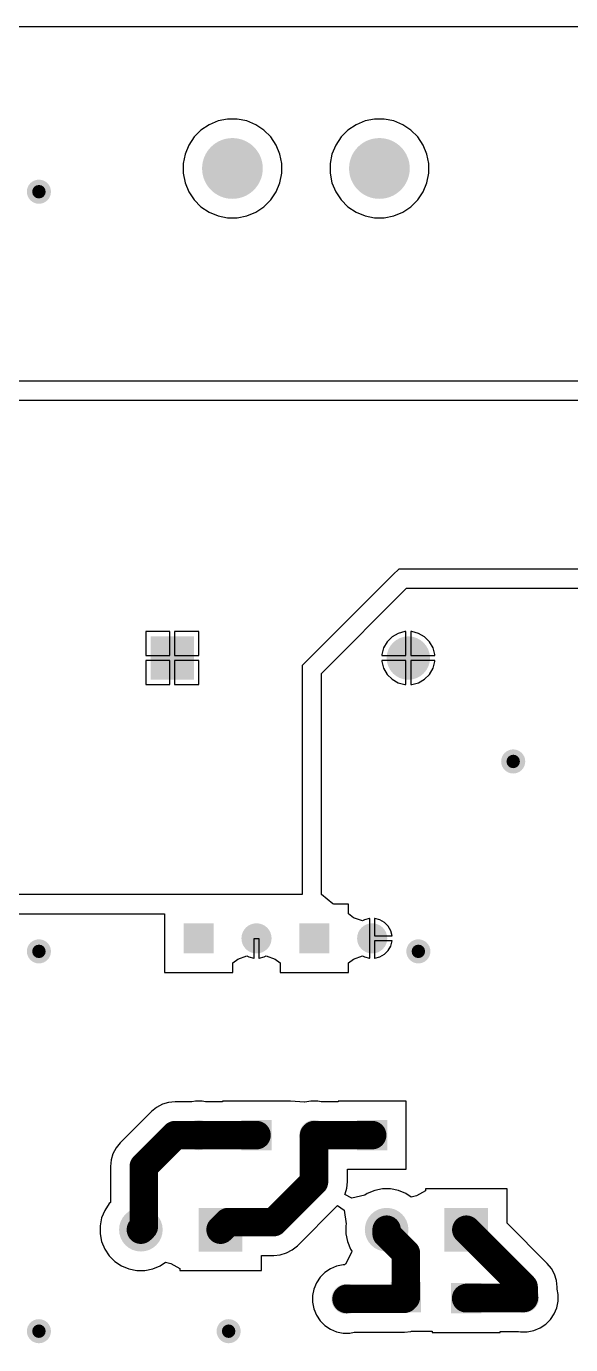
# Model space of a CAD drawing. Header units: inches. Extents: x 4.53 to 13.89, y 0.79 to 10.58.
# Drawn here: x 8.635 to 9.765, y 7.846 to 10.579 of the extents above; entities that cross this region are included whole.
import ezdxf

# ---------------------------------------------------------------- set-up
doc = ezdxf.new("R2010")
doc.units = ezdxf.units.IN
doc.header["$MEASUREMENT"] = 0
for name, color, linetype in [('Pad Holes', 156, 'Continuous'), ('Top Layer', 1, 'Continuous'), ('Via Holes', 16, 'Continuous')]:
    doc.layers.add(name, color=color, linetype=linetype)

# ---------------------------------------------------------------- blocks, each defined once
blk = doc.blocks.new('HEATSINK_HS_6835_20')
at = {"layer": 'Pad Holes'}
h = blk.add_hatch(color=7, dxfattribs=at)
edge = h.paths.add_edge_path()
edge.add_arc((0.1440864, 0.4271728), 0.0629921, 0, 360)
h = blk.add_hatch(color=7, dxfattribs=at)
edge = h.paths.add_edge_path()
edge.add_arc((2.5281152, 0.4273328), 0.0629921, 0, 360)
blk = doc.blocks.new('HEATSINK_HS_6835_21')
at = {"layer": 'Pad Holes'}
h = blk.add_hatch(color=7, dxfattribs=at)
edge = h.paths.add_edge_path()
edge.add_arc((0.1440864, 0.4271728), 0.0629921, 0, 360)
h = blk.add_hatch(color=7, dxfattribs=at)
edge = h.paths.add_edge_path()
edge.add_arc((2.5281152, 0.4273328), 0.0629921, 0, 360)
blk = doc.blocks.new('2_CONN_NC_22')
at = {"layer": 'Pad Holes'}
h = blk.add_hatch(color=7, dxfattribs=at)
edge = h.paths.add_edge_path()
edge.add_arc((-0.1653543, 0), 0.035433, 0, 360)
h = blk.add_hatch(color=7, dxfattribs=at)
edge = h.paths.add_edge_path()
edge.add_arc((0, 0), 0.035433, 0, 360)
at = {"layer": 'Top Layer'}
h = blk.add_hatch(color=1, dxfattribs=at)
edge = h.paths.add_edge_path()
edge.add_arc((-0.1653543, 0), 0.0452756, 0, 360)
blk.add_hatch(color=1, dxfattribs=at).paths.add_polyline_path([(-0.0452756, 0.0452756), (0.0452756, 0.0452756), (0.0452756, -0.0452756), (-0.0452756, -0.0452756)])
blk = doc.blocks.new('2_CONN_NC_23')
at = {"layer": 'Pad Holes'}
h = blk.add_hatch(color=7, dxfattribs=at)
edge = h.paths.add_edge_path()
edge.add_arc((-0.1653543, 0), 0.035433, 0, 360)
h = blk.add_hatch(color=7, dxfattribs=at)
edge = h.paths.add_edge_path()
edge.add_arc((0, 0), 0.035433, 0, 360)
at = {"layer": 'Top Layer'}
h = blk.add_hatch(color=1, dxfattribs=at)
edge = h.paths.add_edge_path()
edge.add_arc((-0.1653543, 0), 0.0452756, 0, 360)
blk.add_hatch(color=1, dxfattribs=at).paths.add_polyline_path([(-0.0452756, 0.0452756), (0.0452756, 0.0452756), (0.0452756, -0.0452756), (-0.0452756, -0.0452756)])
blk = doc.blocks.new('DIOAD1036W78L470D235_46')
at = {"layer": 'Pad Holes'}
h = blk.add_hatch(color=7, dxfattribs=at)
edge = h.paths.add_edge_path()
edge.add_arc((-0.203937, 0), 0.0208661, 0, 360)
h = blk.add_hatch(color=7, dxfattribs=at)
edge = h.paths.add_edge_path()
edge.add_arc((0.203937, 0), 0.0208661, 0, 360)
at = {"layer": 'Top Layer'}
blk.add_hatch(color=1, dxfattribs=at).paths.add_polyline_path([(-0.2352362, 0.0312992), (-0.1726378, 0.0312992), (-0.1726378, -0.0312992), (-0.2352362, -0.0312992)])
h = blk.add_hatch(color=1, dxfattribs=at)
edge = h.paths.add_edge_path()
edge.add_arc((0.203937, 0), 0.0312992, 0, 360)
blk = doc.blocks.new('DIOAD1036W78L470D235_47')
at = {"layer": 'Pad Holes'}
h = blk.add_hatch(color=7, dxfattribs=at)
edge = h.paths.add_edge_path()
edge.add_arc((-0.203937, 0), 0.0208661, 0, 360)
h = blk.add_hatch(color=7, dxfattribs=at)
edge = h.paths.add_edge_path()
edge.add_arc((0.203937, 0), 0.0208661, 0, 360)
at = {"layer": 'Top Layer'}
blk.add_hatch(color=1, dxfattribs=at).paths.add_polyline_path([(-0.2352362, 0.0312992), (-0.1726378, 0.0312992), (-0.1726378, -0.0312992), (-0.2352362, -0.0312992)])
h = blk.add_hatch(color=1, dxfattribs=at)
edge = h.paths.add_edge_path()
edge.add_arc((0.203937, 0), 0.0312992, 0, 360)
blk = doc.blocks.new('DIOAD1036W78L470D235_48')
at = {"layer": 'Pad Holes'}
h = blk.add_hatch(color=7, dxfattribs=at)
edge = h.paths.add_edge_path()
edge.add_arc((-0.203937, 0), 0.0208661, 0, 360)
h = blk.add_hatch(color=7, dxfattribs=at)
edge = h.paths.add_edge_path()
edge.add_arc((0.203937, 0), 0.0208661, 0, 360)
at = {"layer": 'Top Layer'}
blk.add_hatch(color=1, dxfattribs=at).paths.add_polyline_path([(-0.2352362, 0.0312992), (-0.1726378, 0.0312992), (-0.1726378, -0.0312992), (-0.2352362, -0.0312992)])
h = blk.add_hatch(color=1, dxfattribs=at)
edge = h.paths.add_edge_path()
edge.add_arc((0.203937, 0), 0.0312992, 0, 360)
blk = doc.blocks.new('DIOAD1036W78L470D235_49')
at = {"layer": 'Pad Holes'}
h = blk.add_hatch(color=7, dxfattribs=at)
edge = h.paths.add_edge_path()
edge.add_arc((-0.203937, 0), 0.0208661, 0, 360)
h = blk.add_hatch(color=7, dxfattribs=at)
edge = h.paths.add_edge_path()
edge.add_arc((0.203937, 0), 0.0208661, 0, 360)
at = {"layer": 'Top Layer'}
blk.add_hatch(color=1, dxfattribs=at).paths.add_polyline_path([(-0.2352362, 0.0312992), (-0.1726378, 0.0312992), (-0.1726378, -0.0312992), (-0.2352362, -0.0312992)])
h = blk.add_hatch(color=1, dxfattribs=at)
edge = h.paths.add_edge_path()
edge.add_arc((0.203937, 0), 0.0312992, 0, 360)
blk = doc.blocks.new('DIOAD1036W78L470D235_123')
at = {"layer": 'Pad Holes'}
h = blk.add_hatch(color=7, dxfattribs=at)
edge = h.paths.add_edge_path()
edge.add_arc((-0.203937, 0), 0.0208661, 0, 360)
h = blk.add_hatch(color=7, dxfattribs=at)
edge = h.paths.add_edge_path()
edge.add_arc((0.203937, 0), 0.0208661, 0, 360)
at = {"layer": 'Top Layer'}
blk.add_hatch(color=1, dxfattribs=at).paths.add_polyline_path([(-0.2352362, 0.0312992), (-0.1726378, 0.0312992), (-0.1726378, -0.0312992), (-0.2352362, -0.0312992)])
h = blk.add_hatch(color=1, dxfattribs=at)
edge = h.paths.add_edge_path()
edge.add_arc((0.203937, 0), 0.0312992, 0, 360)
blk = doc.blocks.new('DIOAD1036W78L470D235_124')
at = {"layer": 'Pad Holes'}
h = blk.add_hatch(color=7, dxfattribs=at)
edge = h.paths.add_edge_path()
edge.add_arc((-0.203937, 0), 0.0208661, 0, 360)
h = blk.add_hatch(color=7, dxfattribs=at)
edge = h.paths.add_edge_path()
edge.add_arc((0.203937, 0), 0.0208661, 0, 360)
at = {"layer": 'Top Layer'}
blk.add_hatch(color=1, dxfattribs=at).paths.add_polyline_path([(-0.2352362, 0.0312992), (-0.1726378, 0.0312992), (-0.1726378, -0.0312992), (-0.2352362, -0.0312992)])
h = blk.add_hatch(color=1, dxfattribs=at)
edge = h.paths.add_edge_path()
edge.add_arc((0.203937, 0), 0.0312992, 0, 360)
blk = doc.blocks.new('DIOAD1036W78L470D235_125')
at = {"layer": 'Pad Holes'}
h = blk.add_hatch(color=7, dxfattribs=at)
edge = h.paths.add_edge_path()
edge.add_arc((-0.203937, 0), 0.0208661, 0, 360)
h = blk.add_hatch(color=7, dxfattribs=at)
edge = h.paths.add_edge_path()
edge.add_arc((0.203937, 0), 0.0208661, 0, 360)
at = {"layer": 'Top Layer'}
blk.add_hatch(color=1, dxfattribs=at).paths.add_polyline_path([(-0.2352362, 0.0312992), (-0.1726378, 0.0312992), (-0.1726378, -0.0312992), (-0.2352362, -0.0312992)])
h = blk.add_hatch(color=1, dxfattribs=at)
edge = h.paths.add_edge_path()
edge.add_arc((0.203937, 0), 0.0312992, 0, 360)
blk = doc.blocks.new('DIOAD1036W78L470D235_126')
at = {"layer": 'Pad Holes'}
h = blk.add_hatch(color=7, dxfattribs=at)
edge = h.paths.add_edge_path()
edge.add_arc((-0.203937, 0), 0.0208661, 0, 360)
h = blk.add_hatch(color=7, dxfattribs=at)
edge = h.paths.add_edge_path()
edge.add_arc((0.203937, 0), 0.0208661, 0, 360)
at = {"layer": 'Top Layer'}
blk.add_hatch(color=1, dxfattribs=at).paths.add_polyline_path([(-0.2352362, 0.0312992), (-0.1726378, 0.0312992), (-0.1726378, -0.0312992), (-0.2352362, -0.0312992)])
h = blk.add_hatch(color=1, dxfattribs=at)
edge = h.paths.add_edge_path()
edge.add_arc((0.203937, 0), 0.0312992, 0, 360)
blk = doc.blocks.new('CAPPRD500W50D630H1120_STAND_25X50_127')
at = {"layer": 'Pad Holes'}
h = blk.add_hatch(color=7, dxfattribs=at)
edge = h.paths.add_edge_path()
edge.add_arc((-0.245, 0), 0.03, 0, 360)
h = blk.add_hatch(color=7, dxfattribs=at)
edge = h.paths.add_edge_path()
edge.add_arc((0.245, 0), 0.03, 0, 360)
at = {"layer": 'Top Layer'}
blk.add_hatch(color=1, dxfattribs=at).paths.add_polyline_path([(-0.29, 0.045), (-0.2, 0.045), (-0.2, -0.045), (-0.29, -0.045)])
h = blk.add_hatch(color=1, dxfattribs=at)
edge = h.paths.add_edge_path()
edge.add_arc((0.245, 0), 0.045, 0, 360)

msp = doc.modelspace()

# ---------------------------------------------------------------- hatches: boundary and pattern name
at = {"layer": 'Top Layer'}
h = msp.add_hatch(color=1, dxfattribs=at)
edge = h.paths.add_edge_path()
edge.add_arc((8.6614176, 10.2362208), 0.025, 0, 360)
h = msp.add_hatch(color=1, dxfattribs=at)
edge = h.paths.add_edge_path()
edge.add_arc((9.6456696, 9.0551184), 0.025, 0, 360)
h = msp.add_hatch(color=1, dxfattribs=at)
edge = h.paths.add_edge_path()
edge.add_arc((8.6614176, 8.6614176), 0.025, 0, 360)
h = msp.add_hatch(color=1, dxfattribs=at)
edge = h.paths.add_edge_path()
edge.add_arc((9.4488192, 8.6614176), 0.025, 0, 360)
h = msp.add_hatch(color=1, dxfattribs=at)
edge = h.paths.add_edge_path()
edge.add_arc((8.6614176, 7.874016), 0.025, 0, 360)
h = msp.add_hatch(color=1, dxfattribs=at)
edge = h.paths.add_edge_path()
edge.add_arc((9.0551184, 7.874016), 0.025, 0, 360)
at = {"layer": 'Via Holes'}
h = msp.add_hatch(color=7, dxfattribs=at)
edge = h.paths.add_edge_path()
edge.add_arc((8.6614176, 10.2362208), 0.014, 0, 360)
h = msp.add_hatch(color=7, dxfattribs=at)
edge = h.paths.add_edge_path()
edge.add_arc((9.6456696, 9.0551184), 0.014, 0, 360)
h = msp.add_hatch(color=7, dxfattribs=at)
edge = h.paths.add_edge_path()
edge.add_arc((8.6614176, 8.6614176), 0.014, 0, 360)
h = msp.add_hatch(color=7, dxfattribs=at)
edge = h.paths.add_edge_path()
edge.add_arc((9.4488192, 8.6614176), 0.014, 0, 360)
h = msp.add_hatch(color=7, dxfattribs=at)
edge = h.paths.add_edge_path()
edge.add_arc((8.6614176, 7.874016), 0.014, 0, 360)
h = msp.add_hatch(color=7, dxfattribs=at)
edge = h.paths.add_edge_path()
edge.add_arc((9.0551184, 7.874016), 0.014, 0, 360)

# ---------------------------------------------------------------- linework, layer by layer
at = {"layer": 'Top Layer'}
for p, q in [((6.2786913, 10.579), (12.1464638, 10.5789999)), ((9.0529182, 10.3867953), (9.033142, 10.3828616)), ((9.0730818, 10.3867953), (9.0529182, 10.3867953)), ((9.092858, 10.3828616), (9.0730818, 10.3867953)), ((9.3579182, 10.3867953), (9.338142, 10.3828616)), ((9.3780818, 10.3867953), (9.3579182, 10.3867953)), ((9.397858, 10.3828616), (9.3780818, 10.3867953)), ((8.9977479, 10.363943), (8.9834901, 10.3496852)), ((9.0145133, 10.3751453), (8.9977479, 10.363943)), ((9.033142, 10.3828616), (9.0145133, 10.3751453)), ((9.1114867, 10.3751453), (9.092858, 10.3828616)), ((9.1282521, 10.363943), (9.1114867, 10.3751453)), ((9.1425099, 10.3496852), (9.1282521, 10.363943)), ((9.3027479, 10.363943), (9.2884901, 10.3496852)), ((9.3195133, 10.3751453), (9.3027479, 10.363943)), ((9.338142, 10.3828616), (9.3195133, 10.3751453)), ((9.4164867, 10.3751453), (9.397858, 10.3828616)), ((9.4332521, 10.363943), (9.4164867, 10.3751453)), ((9.4475099, 10.3496852), (9.4332521, 10.363943)), ((8.9722878, 10.3329198), (8.9645715, 10.3142911)), ((8.9834901, 10.3496852), (8.9722878, 10.3329198)), ((9.1537122, 10.3329198), (9.1425099, 10.3496852)), ((9.1614285, 10.3142911), (9.1537122, 10.3329198)), ((9.2772878, 10.3329198), (9.2695715, 10.3142911)), ((9.2884901, 10.3496852), (9.2772878, 10.3329198)), ((9.4587122, 10.3329198), (9.4475099, 10.3496852)), ((9.4664285, 10.3142911), (9.4587122, 10.3329198)), ((8.9645715, 10.3142911), (8.9606378, 10.2945149)), ((9.1653622, 10.2945149), (9.1614285, 10.3142911)), ((9.2695715, 10.3142911), (9.2656378, 10.2945149)), ((9.4703622, 10.2945149), (9.4664285, 10.3142911)), ((8.9606378, 10.2945149), (8.9606378, 10.2743513)), ((9.1653622, 10.2743513), (9.1653622, 10.2945149)), ((9.2656378, 10.2945149), (9.2656378, 10.2743513)), ((9.4703622, 10.2743513), (9.4703622, 10.2945149)), ((8.9606378, 10.2743513), (8.9645715, 10.2545751)), ((8.9645715, 10.2545751), (8.9722878, 10.2359464)), ((9.1537122, 10.2359464), (9.1614285, 10.2545751)), ((9.1614285, 10.2545751), (9.1653622, 10.2743513)), ((9.2656378, 10.2743513), (9.2695715, 10.2545751)), ((9.2695715, 10.2545751), (9.2772878, 10.2359464)), ((9.4587122, 10.2359464), (9.4664285, 10.2545751)), ((9.4664285, 10.2545751), (9.4703622, 10.2743513)), ((8.9722878, 10.2359464), (8.9834901, 10.219181)), ((9.1425099, 10.219181), (9.1537122, 10.2359464)), ((9.2772878, 10.2359464), (9.2884901, 10.219181)), ((9.4475099, 10.219181), (9.4587122, 10.2359464)), ((8.9834901, 10.219181), (8.9977479, 10.2049232)), ((8.9977479, 10.2049232), (9.0145133, 10.1937209)), ((9.0145133, 10.1937209), (9.033142, 10.1860046)), ((9.092858, 10.1860046), (9.1114867, 10.1937209)), ((9.1114867, 10.1937209), (9.1282521, 10.2049232)), ((9.1282521, 10.2049232), (9.1425099, 10.219181)), ((9.2884901, 10.219181), (9.3027479, 10.2049232)), ((9.3027479, 10.2049232), (9.3195133, 10.1937209)), ((9.3195133, 10.1937209), (9.338142, 10.1860046)), ((9.397858, 10.1860046), (9.4164867, 10.1937209)), ((9.4164867, 10.1937209), (9.4332521, 10.2049232)), ((9.4332521, 10.2049232), (9.4475099, 10.219181)), ((9.033142, 10.1860046), (9.0529182, 10.1820709)), ((9.0529182, 10.1820709), (9.0730818, 10.1820709)), ((9.0730818, 10.1820709), (9.092858, 10.1860046)), ((9.338142, 10.1860046), (9.3579182, 10.1820709)), ((9.3579182, 10.1820709), (9.3780818, 10.1820709)), ((9.3780818, 10.1820709), (9.397858, 10.1860046)), ((9.915397, 9.8437098), (8.5861976, 9.8437098)), ((8.508, 9.804), (9.915397, 9.804)), ((9.3963693, 9.4423693), (9.2196307, 9.2656307)), ((9.408, 9.454), (9.3963693, 9.4423693)), ((9.915397, 9.454), (9.408, 9.454)), ((9.2477098, 9.2375516), (9.4244484, 9.4142902)), ((9.4244484, 9.4142902), (9.915397, 9.4142902)), ((8.933, 9.3244331), (8.883, 9.3244331)), ((8.883, 9.3244331), (8.883, 9.2744331)), ((8.933, 9.2744331), (8.933, 9.3244331)), ((8.993, 9.3244331), (8.943, 9.3244331)), ((8.943, 9.3244331), (8.943, 9.2744331)), ((8.993, 9.2744331), (8.993, 9.3244331)), ((9.4067708, 9.3206849), (9.3942292, 9.3134441)), ((9.4207591, 9.3244331), (9.4067708, 9.3206849)), ((9.423, 9.3244331), (9.4207591, 9.3244331)), ((9.423, 9.2744331), (9.423, 9.3244331)), ((9.4352409, 9.3244331), (9.433, 9.3244331)), ((9.433, 9.3244331), (9.433, 9.2744331)), ((9.4492292, 9.3206849), (9.4352409, 9.3244331)), ((9.4617708, 9.3134441), (9.4492292, 9.3206849)), ((9.383989, 9.3032039), (9.3767482, 9.2906623)), ((9.3942292, 9.3134441), (9.383989, 9.3032039)), ((9.472011, 9.3032039), (9.4617708, 9.3134441)), ((9.4792518, 9.2906623), (9.472011, 9.3032039)), ((8.883, 9.2744331), (8.933, 9.2744331)), ((8.933, 9.2644331), (8.883, 9.2644331)), ((8.883, 9.2644331), (8.883, 9.2144331)), ((8.933, 9.2144331), (8.933, 9.2644331)), ((8.943, 9.2744331), (8.993, 9.2744331)), ((8.993, 9.2644331), (8.943, 9.2644331)), ((8.943, 9.2644331), (8.943, 9.2144331)), ((8.993, 9.2144331), (8.993, 9.2644331)), ((9.2196307, 9.2656307), (9.208, 9.254)), ((9.3767482, 9.2906623), (9.373, 9.276674)), ((9.373, 9.276674), (9.373, 9.2744331)), ((9.373, 9.2744331), (9.423, 9.2744331)), ((9.423, 9.2644331), (9.373, 9.2644331)), ((9.373, 9.2644331), (9.373, 9.2621922)), ((9.423, 9.2144331), (9.423, 9.2644331)), ((9.433, 9.2744331), (9.483, 9.2744331)), ((9.483, 9.2644331), (9.433, 9.2644331)), ((9.433, 9.2644331), (9.433, 9.2144331)), ((9.483, 9.276674), (9.4792518, 9.2906623)), ((9.483, 9.2744331), (9.483, 9.276674)), ((9.483, 9.2621922), (9.483, 9.2644331)), ((9.208, 9.254), (9.208, 9.2375516)), ((9.208, 9.2375516), (9.208, 8.7790001)), ((9.2477098, 8.7790001), (9.2477098, 9.2375516)), ((9.373, 9.2621922), (9.3767482, 9.2482039)), ((9.3767482, 9.2482039), (9.383989, 9.2356623)), ((9.472011, 9.2356623), (9.4792518, 9.2482039)), ((9.4792518, 9.2482039), (9.483, 9.2621922)), ((8.883, 9.2144331), (8.933, 9.2144331)), ((8.943, 9.2144331), (8.993, 9.2144331)), ((9.383989, 9.2356623), (9.3942292, 9.2254221)), ((9.3942292, 9.2254221), (9.4067708, 9.2181813)), ((9.4067708, 9.2181813), (9.4207591, 9.2144331)), ((9.4207591, 9.2144331), (9.423, 9.2144331)), ((9.433, 9.2144331), (9.4352409, 9.2144331)), ((9.4352409, 9.2144331), (9.4492292, 9.2181813)), ((9.4492292, 9.2181813), (9.4617708, 9.2254221)), ((9.4617708, 9.2254221), (9.472011, 9.2356623)), ((9.208, 8.779), (8.5106031, 8.779)), ((9.208, 8.7790001), (9.208, 8.779)), ((9.2712044, 8.7599028), (9.2477098, 8.7790001)), ((9.2736367, 8.7590394), (9.2712044, 8.7599028)), ((9.303644, 8.7590394), (9.2736367, 8.7590394)), ((9.303644, 8.7392037), (9.303644, 8.7590394)), ((8.5106031, 8.7392902), (8.9223054, 8.7392902)), ((8.9223054, 8.7392902), (8.9223054, 8.6177008)), ((9.3144257, 8.7312044), (9.303644, 8.7392037)), ((9.3331716, 8.7246251), (9.3144257, 8.7312044)), ((9.3370338, 8.7268549), (9.3331716, 8.7246251)), ((9.3475376, 8.7296693), (9.3370338, 8.7268549)), ((9.3479747, 8.7296693), (9.3475376, 8.7296693)), ((9.3479747, 8.6883707), (9.3479747, 8.7296693)), ((9.3584118, 8.7296693), (9.3579747, 8.7296693)), ((9.3579747, 8.7296693), (9.3579747, 8.6933707)), ((9.3689156, 8.7268549), (9.3584118, 8.7296693)), ((9.378333, 8.7214177), (9.3689156, 8.7268549)), ((9.3860223, 8.7137284), (9.378333, 8.7214177)), ((9.3579747, 8.6933707), (9.3942739, 8.6933707)), ((9.3914595, 8.704311), (9.3860223, 8.7137284)), ((9.3942739, 8.6938072), (9.3914595, 8.704311)), ((9.3942739, 8.6933707), (9.3942739, 8.6938072)), ((9.1079747, 8.6470709), (9.1079747, 8.6883707)), ((9.1079747, 8.6883707), (9.1179747, 8.6883707)), ((9.1179747, 8.6883707), (9.1179747, 8.6470709)), ((9.3479747, 8.6470709), (9.3479747, 8.6883707)), ((9.3942739, 8.6833707), (9.3579747, 8.6833707)), ((9.3579747, 8.6833707), (9.3579747, 8.6470709)), ((9.3860223, 8.6630118), (9.3914595, 8.6724292)), ((9.3914595, 8.6724292), (9.3942739, 8.682933)), ((9.3942739, 8.682933), (9.3942739, 8.6833707)), ((9.063644, 8.6375365), (9.0744257, 8.6455358)), ((9.063644, 8.6177008), (9.063644, 8.6375365)), ((9.0744257, 8.6455358), (9.0931716, 8.6521151)), ((9.0931716, 8.6521151), (9.0970338, 8.6498853)), ((9.0970338, 8.6498853), (9.1075376, 8.6470709)), ((9.1075376, 8.6470709), (9.1079747, 8.6470709)), ((9.1179747, 8.6470709), (9.1184118, 8.6470709)), ((9.1184118, 8.6470709), (9.1289156, 8.6498853)), ((9.1289156, 8.6498853), (9.1327778, 8.6521151)), ((9.1327778, 8.6521151), (9.1515237, 8.6455358)), ((9.1515237, 8.6455358), (9.1623054, 8.6375365)), ((9.1623054, 8.6375365), (9.1623054, 8.6177008)), ((9.303644, 8.6375365), (9.3144257, 8.6455358)), ((9.303644, 8.6177008), (9.303644, 8.6375365)), ((9.3144257, 8.6455358), (9.3331716, 8.6521151)), ((9.3331716, 8.6521151), (9.3370338, 8.6498853)), ((9.3370338, 8.6498853), (9.3475376, 8.6470709)), ((9.3475376, 8.6470709), (9.3479747, 8.6470709)), ((9.3579747, 8.6470709), (9.3584118, 8.6470709)), ((9.3584118, 8.6470709), (9.3689156, 8.6498853)), ((9.3689156, 8.6498853), (9.378333, 8.6553225)), ((9.378333, 8.6553225), (9.3860223, 8.6630118)), ((8.9223054, 8.6177008), (9.063644, 8.6177008)), ((9.1623054, 8.6177008), (9.303644, 8.6177008)), ((8.9056003, 8.3380596), (8.8951093, 8.3294498)), ((8.9175694, 8.3444572), (8.9056003, 8.3380596)), ((8.9305567, 8.3483968), (8.9175694, 8.3444572)), ((8.944063, 8.3497271), (8.9305567, 8.3483968)), ((8.9787836, 8.3497271), (8.944063, 8.3497271)), ((8.9860144, 8.3511654), (8.9787836, 8.3497271)), ((8.999935, 8.3511654), (8.9860144, 8.3511654)), ((9.0071658, 8.3497271), (8.999935, 8.3511654)), ((9.0423054, 8.3497271), (9.0071658, 8.3497271)), ((9.1836439, 8.3511654), (9.0423054, 8.3511654)), ((9.0423054, 8.3511654), (9.0423054, 8.3497271)), ((9.2122344, 8.3484616), (9.1836439, 8.3511655)), ((9.1836439, 8.3511655), (9.1836439, 8.3511654)), ((9.2131716, 8.3486108), (9.2122344, 8.3484616)), ((9.2260144, 8.3511654), (9.2131716, 8.3486108)), ((9.239935, 8.3511654), (9.2260144, 8.3511654)), ((9.2471658, 8.3497271), (9.239935, 8.3511654)), ((9.2823054, 8.3497271), (9.2471658, 8.3497271)), ((9.423644, 8.3511654), (9.2823054, 8.3511654)), ((9.2823054, 8.3511654), (9.2823054, 8.3497271)), ((9.423644, 8.2098268), (9.423644, 8.3511654)), ((8.8951093, 8.3294498), (8.8300727, 8.2644132)), ((8.8214629, 8.2539222), (8.8150653, 8.2419531)), ((8.8300727, 8.2644132), (8.8214629, 8.2539222)), ((8.8111256, 8.2289658), (8.8097954, 8.2154595)), ((8.8150653, 8.2419531), (8.8111256, 8.2289658)), ((8.8097954, 8.2154595), (8.8097954, 8.1409356)), ((9.3015278, 8.1837299), (9.3015278, 8.2098268)), ((9.3015278, 8.2098268), (9.423644, 8.2098268)), ((9.3001975, 8.1702236), (9.3015278, 8.1837299)), ((9.2962581, 8.1572364), (9.2967781, 8.1589512)), ((9.3106424, 8.1496265), (9.2962581, 8.1572364)), ((9.2967781, 8.1589512), (9.3001975, 8.1702236)), ((9.3106431, 8.1496261), (9.3106424, 8.1496265)), ((9.3106424, 8.1496265), (9.3106424, 8.1496265)), ((9.337578, 8.1558856), (9.3106431, 8.1496261)), ((9.3429052, 8.1594452), (9.337578, 8.1558856)), ((9.3583097, 8.1658259), (9.3429052, 8.1594452)), ((9.3746631, 8.1690788), (9.3583097, 8.1658259)), ((9.3913369, 8.1690788), (9.3746631, 8.1690788)), ((9.4076903, 8.1658259), (9.3913369, 8.1690788)), ((9.4230948, 8.1594452), (9.4076903, 8.1658259)), ((9.434181, 8.1520376), (9.4230948, 8.1594452)), ((9.4449582, 8.15467), (9.434181, 8.1520376)), ((9.4637086, 8.16519), (9.4449582, 8.15467)), ((9.633, 8.1690788), (9.4637086, 8.1690788)), ((9.4637086, 8.1690788), (9.4637086, 8.16519)), ((9.633, 8.0976948), (9.633, 8.1690788)), ((8.7979879, 8.1245279), (8.7916072, 8.1091234)), ((8.8072514, 8.1383916), (8.7979879, 8.1245279)), ((8.8097954, 8.1409356), (8.8072514, 8.1383916)), ((9.1977017, 8.0512274), (9.280258, 8.1337837)), ((9.280258, 8.1337837), (9.2812505, 8.1347759)), ((9.2812505, 8.1347759), (9.2947724, 8.1246169)), ((9.2947724, 8.1246169), (9.2991787, 8.0969145)), ((8.7916072, 8.1091234), (8.7883543, 8.09277)), ((8.7883543, 8.09277), (8.7883543, 8.0760962)), ((9.2991787, 8.0969145), (9.2983543, 8.09277)), ((9.2983543, 8.09277), (9.2983543, 8.0760962)), ((9.7162758, 8.014419), (9.633, 8.0976948)), ((8.7883543, 8.0760962), (8.7916072, 8.0597428)), ((9.2983543, 8.0760962), (9.3016072, 8.0597428)), ((8.7916072, 8.0597428), (8.7979879, 8.0443383)), ((8.7979879, 8.0443383), (8.8072514, 8.0304746)), ((9.1622543, 8.0322803), (9.1752416, 8.03622)), ((9.1752416, 8.03622), (9.1872107, 8.0426176)), ((9.1872107, 8.0426176), (9.1977017, 8.0512274)), ((9.3103866, 8.0371226), (9.2973643, 8.0130842)), ((9.3016072, 8.0597428), (9.3079879, 8.0443383)), ((9.3079879, 8.0443383), (9.3108035, 8.0401244)), ((9.3108035, 8.0401244), (9.3103866, 8.0371226)), ((8.8072514, 8.0304746), (8.8190415, 8.0186845)), ((8.8190415, 8.0186845), (8.8329052, 8.009421)), ((8.8329052, 8.009421), (8.8483097, 8.0030403)), ((8.8976903, 8.0030403), (8.9130948, 8.009421)), ((8.9130948, 8.009421), (8.924181, 8.0168286)), ((8.924181, 8.0168286), (8.9349582, 8.0141962)), ((8.9349582, 8.0141962), (8.9537086, 8.0036762)), ((9.123, 7.9997874), (9.123, 8.0309501)), ((9.123, 8.0309501), (9.148748, 8.0309501)), ((9.148748, 8.0309501), (9.1622543, 8.0322803)), ((9.2792566, 8.0088039), (9.2663957, 8.0034767)), ((9.2929098, 8.0115197), (9.2792566, 8.0088039)), ((9.2955751, 8.0115197), (9.2929098, 8.0115197)), ((9.2973643, 8.0130842), (9.2955751, 8.0115197)), ((9.7248856, 8.003928), (9.7162758, 8.014419)), ((8.8483097, 8.0030403), (8.8646631, 7.9997874)), ((8.8646631, 7.9997874), (8.8813369, 7.9997874)), ((8.8813369, 7.9997874), (8.8976903, 8.0030403)), ((8.9537086, 8.0036762), (8.9537086, 7.9997874)), ((8.9537086, 7.9997874), (9.123, 7.9997874)), ((9.2449777, 7.9858994), (9.2372438, 7.9743248)), ((9.2548211, 7.9957428), (9.2449777, 7.9858994)), ((9.2663957, 8.0034767), (9.2548211, 7.9957428)), ((9.7312832, 7.9919589), (9.7248856, 8.003928)), ((9.7352229, 7.9789716), (9.7312832, 7.9919589)), ((9.2319166, 7.9614639), (9.2292008, 7.9478107)), ((9.2372438, 7.9743248), (9.2319166, 7.9614639)), ((9.7365531, 7.9654653), (9.7352229, 7.9789716)), ((9.7365531, 7.9609692), (9.7365531, 7.9654653)), ((9.7386693, 7.9503304), (9.7365531, 7.9609692)), ((9.2292008, 7.9478107), (9.2292008, 7.9338901)), ((9.2292008, 7.9338901), (9.2319166, 7.9202369)), ((9.7359535, 7.9227566), (9.7386693, 7.9364098)), ((9.7386693, 7.9364098), (9.7386693, 7.9503304)), ((9.2319166, 7.9202369), (9.2372438, 7.907376)), ((9.2372438, 7.907376), (9.2449777, 7.8958014)), ((9.713049, 7.8884777), (9.7228924, 7.8983211)), ((9.7228924, 7.8983211), (9.7306263, 7.9098957)), ((9.7306263, 7.9098957), (9.7359535, 7.9227566)), ((9.2449777, 7.8958014), (9.2548211, 7.885958)), ((9.2548211, 7.885958), (9.2663957, 7.8782241)), ((9.2663957, 7.8782241), (9.2792566, 7.8728969)), ((9.2792566, 7.8728969), (9.2929098, 7.8701811)), ((9.3068304, 7.8701811), (9.3157433, 7.871954)), ((9.3157433, 7.871954), (9.4197519, 7.871954)), ((9.4197519, 7.871954), (9.4332582, 7.8732842)), ((9.4332582, 7.8732842), (9.4348392, 7.8737638)), ((9.4348392, 7.8737638), (9.4773307, 7.8737638)), ((9.4773307, 7.8737638), (9.4773307, 7.8716378)), ((9.4773307, 7.8716378), (9.6186693, 7.8716378)), ((9.6186693, 7.8716378), (9.6186693, 7.8736076)), ((9.6186693, 7.8736076), (9.6564809, 7.8736076)), ((9.6564809, 7.8736076), (9.6610397, 7.8727008)), ((9.6610397, 7.8727008), (9.6749603, 7.8727008)), ((9.6749603, 7.8727008), (9.6886135, 7.8754166)), ((9.6886135, 7.8754166), (9.7014744, 7.8807438)), ((9.7014744, 7.8807438), (9.713049, 7.8884777)), ((9.2929098, 7.8701811), (9.3068304, 7.8701811))]:
    msp.add_line(p, q, dxfattribs=at)
for points in [[(8.8790264, 8.2154595, 0.0590551, 0.0590551, 0), (8.944063, 8.2804961, 0.0590551, 0.0590551, 0)], [(8.944063, 8.2804961, 0.0590551, 0.0590551, 0), (8.9929747, 8.2804961, 0.0590551, 0.0590551, 0)], [(8.9929747, 8.2804961, 0.0590551, 0.0590551, 0), (9.1129747, 8.2804961, 0.0590551, 0.0590551, 0)], [(9.2322968, 8.2798182, 0.0590551, 0.0590551, 0), (9.2329747, 8.2804961, 0.0590551, 0.0590551, 0)], [(9.2322968, 8.1837299, 0.0590551, 0.0590551, 0), (9.2322968, 8.2798182, 0.0590551, 0.0590551, 0)], [(9.2329747, 8.2804961, 0.0590551, 0.0590551, 0), (9.3529747, 8.2804961, 0.0590551, 0.0590551, 0)], [(8.8790264, 8.0904595, 0.0590551, 0.0590551, 0), (8.8790264, 8.2154595, 0.0590551, 0.0590551, 0)], [(9.148748, 8.1001811, 0.0590551, 0.0590551, 0), (9.2322968, 8.1837299, 0.0590551, 0.0590551, 0)], [(8.873, 8.0844331, 0.0590551, 0.0590551, 0), (8.8790264, 8.0904595, 0.0590551, 0.0590551, 0)], [(9.0383543, 8.0844331, 0.0590551, 0.0590551, 0), (9.0541023, 8.1001811, 0.0590551, 0.0590551, 0)], [(9.0541023, 8.1001811, 0.0590551, 0.0590551, 0), (9.148748, 8.1001811, 0.0590551, 0.0590551, 0)], [(9.383, 8.0759103, 0.0590551, 0.0590551, 0), (9.383, 8.0844331, 0.0590551, 0.0590551, 0)], [(9.383, 8.0759103, 0.0590551, 0.0590551, 0), (9.423, 8.0359103, 0.0590551, 0.0590551, 0)], [(9.5483543, 8.0844331, 0.0590551, 0.0590551, 0), (9.6673221, 7.9654653, 0.0590551, 0.0590551, 0)], [(9.423, 7.9444331, 0.0590551, 0.0590551, 0), (9.423, 8.0359103, 0.0590551, 0.0590551, 0)], [(9.6673221, 7.944048, 0.0590551, 0.0590551, 0), (9.6673221, 7.9654653, 0.0590551, 0.0590551, 0)], [(9.2998701, 7.9408504, 0.0590551, 0.0590551, 0), (9.3002047, 7.941185, 0.0590551, 0.0590551, 0)], [(9.3002047, 7.941185, 0.0590551, 0.0590551, 0), (9.4197519, 7.941185, 0.0590551, 0.0590551, 0)], [(9.4197519, 7.941185, 0.0590551, 0.0590551, 0), (9.423, 7.9444331, 0.0590551, 0.0590551, 0)], [(9.548, 7.9423071, 0.0590551, 0.0590551, 0), (9.5485315, 7.9428386, 0.0590551, 0.0590551, 0)], [(9.5485315, 7.9428386, 0.0590551, 0.0590551, 0), (9.6674685, 7.9428386, 0.0590551, 0.0590551, 0)], [(9.6673221, 7.944048, 0.0590551, 0.0590551, 0), (9.668, 7.9433701, 0.0590551, 0.0590551, 0)], [(9.6674685, 7.9428386, 0.0590551, 0.0590551, 0), (9.668, 7.9433701, 0.0590551, 0.0590551, 0)]]:
    msp.add_lwpolyline(points, format="xyseb", dxfattribs=at)
for points in [[(8.9292992, 8.2804961, 0.0295275, 0.0295275, 1), (8.9588268, 8.2804961, 0.0295275, 0.0295275, 1)], [(8.9292992, 8.2804961, 0.0295275, 0.0295275, 1), (8.9588268, 8.2804961, 0.0295275, 0.0295275, 1)], [(8.9782109, 8.2804961, 0.0295275, 0.0295275, 1), (9.0077385, 8.2804961, 0.0295275, 0.0295275, 1)], [(8.9782109, 8.2804961, 0.0295275, 0.0295275, 1), (9.0077385, 8.2804961, 0.0295275, 0.0295275, 1)], [(9.0982109, 8.2804961, 0.0295275, 0.0295275, 1), (9.1277385, 8.2804961, 0.0295275, 0.0295275, 1)], [(9.217533, 8.2798182, 0.0295275, 0.0295275, 1), (9.2470606, 8.2798182, 0.0295275, 0.0295275, 1)], [(9.217533, 8.2798182, 0.0295275, 0.0295275, 1), (9.2470606, 8.2798182, 0.0295275, 0.0295275, 1)], [(9.2182109, 8.2804961, 0.0295275, 0.0295275, 1), (9.2477385, 8.2804961, 0.0295275, 0.0295275, 1)], [(9.2182109, 8.2804961, 0.0295275, 0.0295275, 1), (9.2477385, 8.2804961, 0.0295275, 0.0295275, 1)], [(9.3382109, 8.2804961, 0.0295275, 0.0295275, 1), (9.3677385, 8.2804961, 0.0295275, 0.0295275, 1)], [(8.8642626, 8.2154595, 0.0295275, 0.0295275, 1), (8.8937902, 8.2154595, 0.0295275, 0.0295275, 1)], [(8.8642626, 8.2154595, 0.0295275, 0.0295275, 1), (8.8937902, 8.2154595, 0.0295275, 0.0295275, 1)], [(9.217533, 8.1837299, 0.0295275, 0.0295275, 1), (9.2470606, 8.1837299, 0.0295275, 0.0295275, 1)], [(9.217533, 8.1837299, 0.0295275, 0.0295275, 1), (9.2470606, 8.1837299, 0.0295275, 0.0295275, 1)], [(8.8642626, 8.0904595, 0.0295275, 0.0295275, 1), (8.8937902, 8.0904595, 0.0295275, 0.0295275, 1)], [(8.8642626, 8.0904595, 0.0295275, 0.0295275, 1), (8.8937902, 8.0904595, 0.0295275, 0.0295275, 1)], [(9.0393385, 8.1001811, 0.0295275, 0.0295275, 1), (9.0688661, 8.1001811, 0.0295275, 0.0295275, 1)], [(9.0393385, 8.1001811, 0.0295275, 0.0295275, 1), (9.0688661, 8.1001811, 0.0295275, 0.0295275, 1)], [(9.1339842, 8.1001811, 0.0295275, 0.0295275, 1), (9.1635118, 8.1001811, 0.0295275, 0.0295275, 1)], [(9.1339842, 8.1001811, 0.0295275, 0.0295275, 1), (9.1635118, 8.1001811, 0.0295275, 0.0295275, 1)], [(8.8582362, 8.0844331, 0.0295275, 0.0295275, 1), (8.8877638, 8.0844331, 0.0295275, 0.0295275, 1)], [(9.0235905, 8.0844331, 0.0295275, 0.0295275, 1), (9.0531181, 8.0844331, 0.0295275, 0.0295275, 1)], [(9.3682362, 8.0844331, 0.0295275, 0.0295275, 1), (9.3977638, 8.0844331, 0.0295275, 0.0295275, 1)], [(9.3682362, 8.0759103, 0.0295275, 0.0295275, 1), (9.3977638, 8.0759103, 0.0295275, 0.0295275, 1)], [(9.3682362, 8.0759103, 0.0295275, 0.0295275, 1), (9.3977638, 8.0759103, 0.0295275, 0.0295275, 1)], [(9.5335905, 8.0844331, 0.0295275, 0.0295275, 1), (9.5631181, 8.0844331, 0.0295275, 0.0295275, 1)], [(9.4082362, 8.0359103, 0.0295275, 0.0295275, 1), (9.4377638, 8.0359103, 0.0295275, 0.0295275, 1)], [(9.4082362, 8.0359103, 0.0295275, 0.0295275, 1), (9.4377638, 8.0359103, 0.0295275, 0.0295275, 1)], [(9.6525583, 7.9654653, 0.0295275, 0.0295275, 1), (9.6820859, 7.9654653, 0.0295275, 0.0295275, 1)], [(9.6525583, 7.9654653, 0.0295275, 0.0295275, 1), (9.6820859, 7.9654653, 0.0295275, 0.0295275, 1)], [(9.2851063, 7.9408504, 0.0295275, 0.0295275, 1), (9.3146339, 7.9408504, 0.0295275, 0.0295275, 1)], [(9.2854409, 7.941185, 0.0295275, 0.0295275, 1), (9.3149685, 7.941185, 0.0295275, 0.0295275, 1)], [(9.2854409, 7.941185, 0.0295275, 0.0295275, 1), (9.3149685, 7.941185, 0.0295275, 0.0295275, 1)], [(9.4049881, 7.941185, 0.0295275, 0.0295275, 1), (9.4345157, 7.941185, 0.0295275, 0.0295275, 1)], [(9.4049881, 7.941185, 0.0295275, 0.0295275, 1), (9.4345157, 7.941185, 0.0295275, 0.0295275, 1)], [(9.4082362, 7.9444331, 0.0295275, 0.0295275, 1), (9.4377638, 7.9444331, 0.0295275, 0.0295275, 1)], [(9.4082362, 7.9444331, 0.0295275, 0.0295275, 1), (9.4377638, 7.9444331, 0.0295275, 0.0295275, 1)], [(9.5332362, 7.9423071, 0.0295275, 0.0295275, 1), (9.5627638, 7.9423071, 0.0295275, 0.0295275, 1)], [(9.5337677, 7.9428386, 0.0295275, 0.0295275, 1), (9.5632953, 7.9428386, 0.0295275, 0.0295275, 1)], [(9.5337677, 7.9428386, 0.0295275, 0.0295275, 1), (9.5632953, 7.9428386, 0.0295275, 0.0295275, 1)], [(9.6525583, 7.944048, 0.0295275, 0.0295275, 1), (9.6820859, 7.944048, 0.0295275, 0.0295275, 1)], [(9.6525583, 7.944048, 0.0295275, 0.0295275, 1), (9.6820859, 7.944048, 0.0295275, 0.0295275, 1)], [(9.6527047, 7.9428386, 0.0295275, 0.0295275, 1), (9.6822323, 7.9428386, 0.0295275, 0.0295275, 1)], [(9.6527047, 7.9428386, 0.0295275, 0.0295275, 1), (9.6822323, 7.9428386, 0.0295275, 0.0295275, 1)], [(9.6532362, 7.9433701, 0.0295275, 0.0295275, 1), (9.6827638, 7.9433701, 0.0295275, 0.0295275, 1)], [(9.6532362, 7.9433701, 0.0295275, 0.0295275, 1), (9.6827638, 7.9433701, 0.0295275, 0.0295275, 1)]]:
    msp.add_lwpolyline(points, format="xyseb", close=True, dxfattribs=at)

# ---------------------------------------------------------------- block references
for name, p in [('HEATSINK_HS_6835_21', (6.5348848, 9.8571003)), ('HEATSINK_HS_6835_20', (9.2239136, 9.8572603)), ('CAPPRD500W50D630H1120_STAND_25X50_127', (9.183, 9.2694331)), ('2_CONN_NC_23', (9.0383543, 8.0844331)), ('2_CONN_NC_22', (9.5483543, 8.0844331))]:
    msp.add_blockref(name, p)
for name, p, rotation in [('DIOAD1036W78L470D235_123', (8.9929747, 8.4844331), 270), ('DIOAD1036W78L470D235_124', (9.1129747, 8.4844331), 90), ('DIOAD1036W78L470D235_125', (9.2329747, 8.4844331), 270), ('DIOAD1036W78L470D235_126', (9.3529747, 8.4844331), 90), ('DIOAD1036W78L470D235_46', (9.2998701, 7.7369134), 90), ('DIOAD1036W78L470D235_47', (9.423, 7.7404961), 270), ('DIOAD1036W78L470D235_49', (9.548, 7.7383701), 270), ('DIOAD1036W78L470D235_48', (9.668, 7.7394331), 90)]:
    msp.add_blockref(name, p, dxfattribs=dict(rotation=rotation))

doc.saveas('drawing.dxf')
